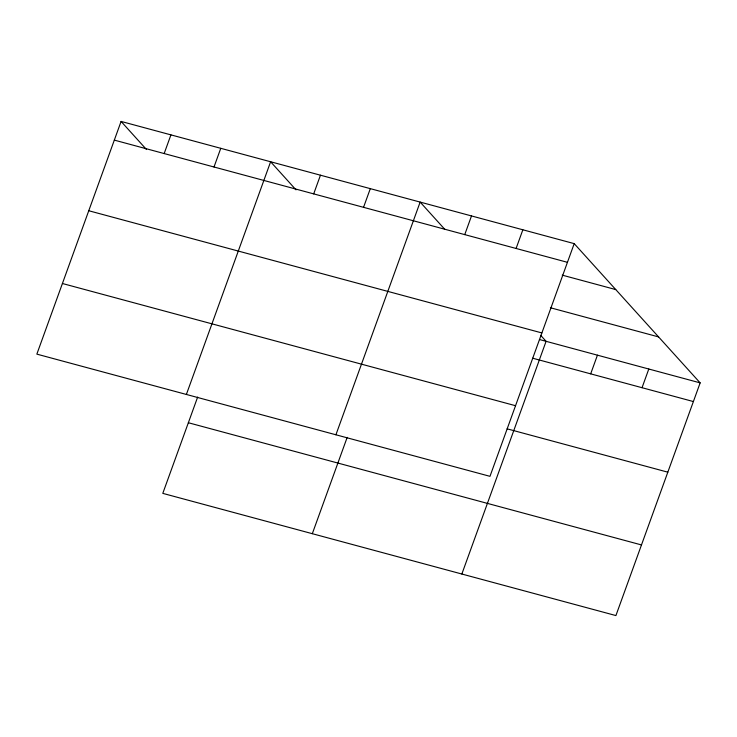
<?xml version="1.0" encoding="UTF-8"?>
<svg xmlns="http://www.w3.org/2000/svg" width="737" height="737" viewBox="0 0 737 737"><rect width="100%" height="100%" fill="white"/><g stroke="black" fill="none" stroke-linecap="round" stroke-linejoin="round"><path stroke-width="1.11" d="M121.089 121.43L36.85 354.128L489.976 476.332L574.206 243.634L121.089 121.43L146.479 149.51M164.167 153.554L170.929 134.88M214.006 166.995L220.768 148.321M186.378 394.461L270.617 161.762L296.016 189.842M197.654 397.059L162.794 493.366L615.911 615.57L700.15 382.872L574.206 243.634M313.695 193.886L320.457 175.203M363.544 207.327L370.306 188.644M335.915 434.784L420.145 202.085L444.78 229.318M312.322 533.689L347.182 437.382M464.743 234.615L471.505 215.941M516.093 248.47L522.855 229.787M461.85 574.012L546.089 341.323L540.7 335.363M590.678 373.852L597.44 355.17M642.038 387.699L648.8 369.025M114.318 140.113L567.444 262.317M562.23 275.141L615.773 289.586M550.419 307.753L658.592 336.92M88.753 210.736L541.879 332.94M539.438 339.527L700.15 382.872M532.676 358.21L693.388 401.554M62.415 283.505L515.541 405.709M507.111 428.833L667.823 472.177M188.359 422.734L641.485 544.938"/></g></svg>
